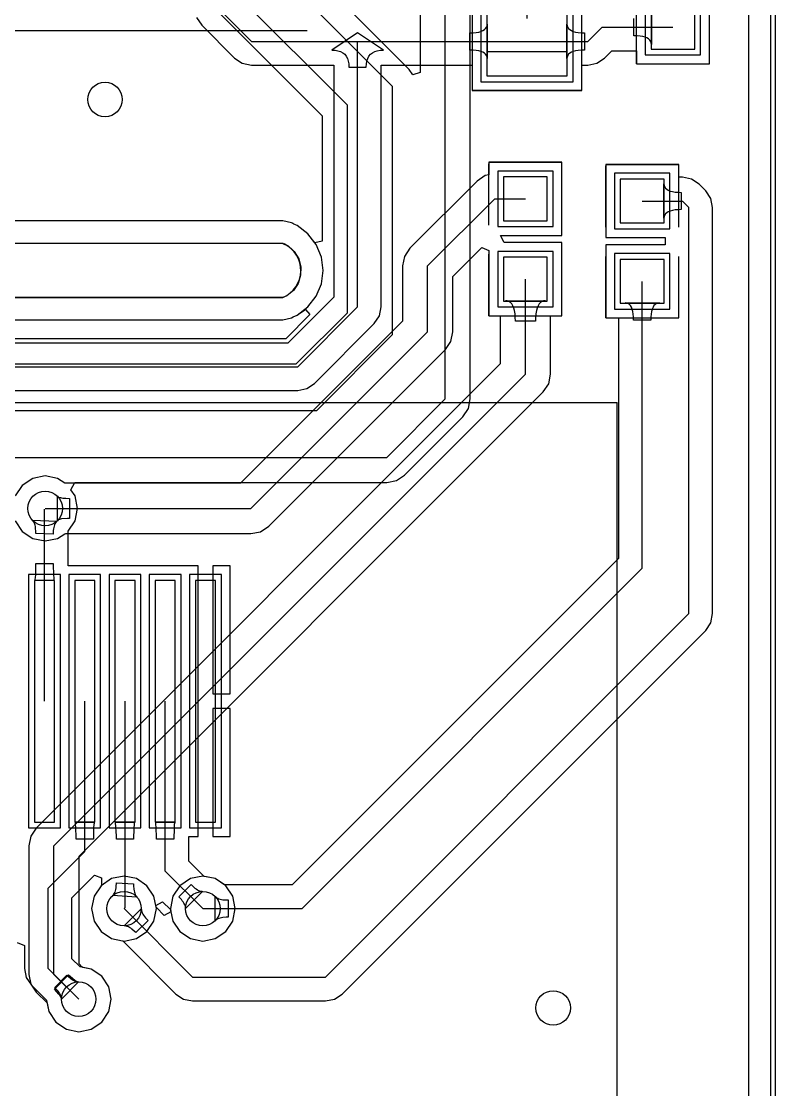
# Model space of a CAD drawing. Header units: millimetres. Extents: x 79 to 123, y 34 to 143.
# Drawn here: x 109.06 to 122.18, y 50.5 to 69.08 of the extents above; entities that cross this region are included whole.
import ezdxf

# ---------------------------------------------------------------- set-up
doc = ezdxf.new("R2010")
doc.units = ezdxf.units.MM
for name, color, linetype in [('BottomLayer', 5, 'Continuous'), ('BottomOverlay', 54, 'Continuous'), ('BottomPaste', 16, 'Continuous'), ('BottomSolder', 6, 'Continuous'), ('KeepOutLayer', 6, 'Continuous'), ('Mechanical13', 56, 'Continuous'), ('Mechanical15', 56, 'Continuous'), ('MultiLayer', 9, 'Continuous'), ('TopLayer', 1, 'Continuous'), ('TopOverlay', 2, 'Continuous'), ('TopPaste', 8, 'Continuous'), ('TopSolder', 216, 'Continuous')]:
    doc.layers.add(name, color=color, linetype=linetype)

# ---------------------------------------------------------------- blocks, each defined once
blk = doc.blocks.new('18650____________B_1')
at = {"layer": 'BottomOverlay'}
for p, q in [((19.16, 15.494), (19.16, 10.163)), ((-0.469, 2.01), (76.531, 2.01))]:
    blk.add_line(p, q, dxfattribs=at)
blk = doc.blocks.new('C0603_9')
at = {"layer": 'TopLayer'}
for p, q in [((-0.356, 0.559), (-0.356, -0.203)), ((0.406, 0.559), (-0.356, 0.559)), ((0.406, -0.203), (0.406, 0.559)), ((1.041, 0.559), (1.041, -0.203)), ((1.803, 0.559), (1.041, 0.559)), ((1.803, -0.203), (1.803, 0.559)), ((-0.356, -0.203), (0.406, -0.203)), ((1.041, -0.203), (1.803, -0.203))]:
    blk.add_line(p, q, dxfattribs=at)
at = {"layer": 'TopOverlay'}
for p, q in [((-0.61, 0.813), (0.457, 0.813)), ((-0.61, 0.813), (-0.61, -0.457)), ((0.965, 0.813), (2.032, 0.813)), ((2.057, 0.813), (2.057, -0.457)), ((-0.61, -0.457), (0.457, -0.457)), ((0.965, -0.457), (2.032, -0.457))]:
    blk.add_line(p, q, dxfattribs=at)
at = {"layer": 'TopPaste'}
for p, q in [((-0.356, 0.559), (-0.356, -0.203)), ((0.406, 0.559), (-0.356, 0.559)), ((0.406, -0.203), (0.406, 0.559)), ((1.041, 0.559), (1.041, -0.203)), ((1.803, 0.559), (1.041, 0.559)), ((1.803, -0.203), (1.803, 0.559)), ((-0.356, -0.203), (0.406, -0.203)), ((1.041, -0.203), (1.803, -0.203))]:
    blk.add_line(p, q, dxfattribs=at)
at = {"layer": 'TopSolder'}
for p, q in [((-0.457, 0.66), (-0.457, -0.305)), ((0.508, 0.66), (-0.457, 0.66)), ((0.508, -0.305), (0.508, 0.66)), ((0.94, 0.66), (0.94, -0.305)), ((1.905, 0.66), (0.94, 0.66)), ((1.905, -0.305), (1.905, 0.66)), ((-0.457, -0.305), (0.508, -0.305)), ((0.94, -0.305), (1.905, -0.305))]:
    blk.add_line(p, q, dxfattribs=at)
blk = doc.blocks.new('C0603_10')
at = {"layer": 'TopLayer'}
for p, q in [((-0.356, 0.559), (-0.356, -0.203)), ((0.406, 0.559), (-0.356, 0.559)), ((0.406, -0.203), (0.406, 0.559)), ((1.041, 0.559), (1.041, -0.203)), ((1.803, 0.559), (1.041, 0.559)), ((1.803, -0.203), (1.803, 0.559)), ((-0.356, -0.203), (0.406, -0.203)), ((1.041, -0.203), (1.803, -0.203))]:
    blk.add_line(p, q, dxfattribs=at)
at = {"layer": 'TopOverlay'}
for p, q in [((-0.61, 0.813), (0.457, 0.813)), ((-0.61, 0.813), (-0.61, -0.457)), ((0.965, 0.813), (2.032, 0.813)), ((2.057, 0.813), (2.057, -0.457)), ((-0.61, -0.457), (0.457, -0.457)), ((0.965, -0.457), (2.032, -0.457))]:
    blk.add_line(p, q, dxfattribs=at)
at = {"layer": 'TopPaste'}
for p, q in [((-0.356, 0.559), (-0.356, -0.203)), ((0.406, 0.559), (-0.356, 0.559)), ((0.406, -0.203), (0.406, 0.559)), ((1.041, 0.559), (1.041, -0.203)), ((1.803, 0.559), (1.041, 0.559)), ((1.803, -0.203), (1.803, 0.559)), ((-0.356, -0.203), (0.406, -0.203)), ((1.041, -0.203), (1.803, -0.203))]:
    blk.add_line(p, q, dxfattribs=at)
at = {"layer": 'TopSolder'}
for p, q in [((-0.457, 0.66), (-0.457, -0.305)), ((0.508, 0.66), (-0.457, 0.66)), ((0.508, -0.305), (0.508, 0.66)), ((0.94, 0.66), (0.94, -0.305)), ((1.905, 0.66), (0.94, 0.66)), ((1.905, -0.305), (1.905, 0.66)), ((-0.457, -0.305), (0.508, -0.305)), ((0.94, -0.305), (1.905, -0.305))]:
    blk.add_line(p, q, dxfattribs=at)
blk = doc.blocks.new('C0603_11')
at = {"layer": 'TopLayer'}
for p, q in [((-0.356, 0.559), (-0.356, -0.203)), ((0.406, 0.559), (-0.356, 0.559)), ((0.406, -0.203), (0.406, 0.559)), ((1.041, 0.559), (1.041, -0.203)), ((1.803, 0.559), (1.041, 0.559)), ((1.803, -0.203), (1.803, 0.559)), ((-0.356, -0.203), (0.406, -0.203)), ((1.041, -0.203), (1.803, -0.203))]:
    blk.add_line(p, q, dxfattribs=at)
at = {"layer": 'TopOverlay'}
for p, q in [((-0.61, 0.813), (0.457, 0.813)), ((-0.61, 0.813), (-0.61, -0.457)), ((0.965, 0.813), (2.032, 0.813)), ((2.057, 0.813), (2.057, -0.457)), ((-0.61, -0.457), (0.457, -0.457)), ((0.965, -0.457), (2.032, -0.457))]:
    blk.add_line(p, q, dxfattribs=at)
at = {"layer": 'TopPaste'}
for p, q in [((-0.356, 0.559), (-0.356, -0.203)), ((0.406, 0.559), (-0.356, 0.559)), ((0.406, -0.203), (0.406, 0.559)), ((1.041, 0.559), (1.041, -0.203)), ((1.803, 0.559), (1.041, 0.559)), ((1.803, -0.203), (1.803, 0.559)), ((-0.356, -0.203), (0.406, -0.203)), ((1.041, -0.203), (1.803, -0.203))]:
    blk.add_line(p, q, dxfattribs=at)
at = {"layer": 'TopSolder'}
for p, q in [((-0.457, 0.66), (-0.457, -0.305)), ((0.508, 0.66), (-0.457, 0.66)), ((0.508, -0.305), (0.508, 0.66)), ((0.94, 0.66), (0.94, -0.305)), ((1.905, 0.66), (0.94, 0.66)), ((1.905, -0.305), (1.905, 0.66)), ((-0.457, -0.305), (0.508, -0.305)), ((0.94, -0.305), (1.905, -0.305))]:
    blk.add_line(p, q, dxfattribs=at)
blk = doc.blocks.new('1_4148_24')
at = {"layer": 'Mechanical13'}
for p, q in [((-0.257, 0.722), (-0.257, -0.678)), ((1.893, 0.722), (-0.257, 0.722)), ((1.893, 0.722), (1.893, -0.678)), ((-0.257, -0.678), (1.893, -0.678))]:
    blk.add_line(p, q, dxfattribs=at)
at = {"layer": 'Mechanical15'}
for p, q in [((-0.932, 0.972), (-0.932, -0.928)), ((-0.932, 0.972), (2.568, 0.972)), ((2.568, 0.972), (2.568, -0.928)), ((0.818, 0.522), (0.818, -0.478)), ((0.318, 0.022), (1.318, 0.022)), ((-0.932, -0.928), (2.568, -0.928))]:
    blk.add_line(p, q, dxfattribs=at)
at = {"layer": 'TopLayer'}
for p, q in [((0.518, 0.722), (-0.682, 0.722)), ((-0.682, 0.722), (-0.682, -0.678)), ((0.518, -0.678), (0.518, 0.722)), ((2.318, 0.722), (1.118, 0.722)), ((1.118, 0.722), (1.118, -0.678)), ((2.318, -0.678), (2.318, 0.722)), ((-0.682, -0.678), (0.518, -0.678)), ((1.118, -0.678), (2.318, -0.678))]:
    blk.add_line(p, q, dxfattribs=at)
at = {"layer": 'TopOverlay'}
for p, q in [((2.957, 0.983), (2.957, -0.867)), ((0.818, 0.622), (0.818, -0.578))]:
    blk.add_line(p, q, dxfattribs=at)
at = {"layer": 'TopPaste'}
for p, q in [((0.518, 0.722), (-0.682, 0.722)), ((-0.682, 0.722), (-0.682, -0.678)), ((0.518, -0.678), (0.518, 0.722)), ((2.318, 0.722), (1.118, 0.722)), ((1.118, 0.722), (1.118, -0.678)), ((2.318, -0.678), (2.318, 0.722)), ((-0.682, -0.678), (0.518, -0.678)), ((1.118, -0.678), (2.318, -0.678))]:
    blk.add_line(p, q, dxfattribs=at)
at = {"layer": 'TopSolder'}
for p, q in [((0.62, 0.824), (-0.784, 0.824)), ((-0.784, 0.824), (-0.784, -0.78)), ((0.62, -0.78), (0.62, 0.824)), ((2.42, 0.824), (1.016, 0.824)), ((1.016, 0.824), (1.016, -0.78)), ((2.42, -0.78), (2.42, 0.824)), ((-0.784, -0.78), (0.62, -0.78)), ((1.016, -0.78), (2.42, -0.78))]:
    blk.add_line(p, q, dxfattribs=at)
blk = doc.blocks.new('SSH1106_55')
at = {"layer": 'BottomLayer'}
for p, q in [((9.751, 9.43), (9.751, 5.23)), ((10.101, 9.43), (9.751, 9.43)), ((10.101, 5.23), (10.101, 9.43)), ((10.451, 9.43), (10.451, 5.23)), ((10.801, 9.43), (10.451, 9.43)), ((10.801, 5.23), (10.801, 9.43)), ((11.151, 9.43), (11.151, 5.23)), ((11.501, 9.43), (11.151, 9.43)), ((11.501, 5.23), (11.501, 9.43)), ((11.851, 9.43), (11.851, 5.23)), ((12.201, 9.43), (11.851, 9.43)), ((12.201, 5.23), (12.201, 9.43)), ((12.551, 9.43), (12.551, 5.23)), ((12.901, 9.43), (12.551, 9.43)), ((12.901, 5.23), (12.901, 9.43)), ((9.751, 5.23), (10.101, 5.23)), ((10.451, 5.23), (10.801, 5.23)), ((11.151, 5.23), (11.501, 5.23)), ((11.851, 5.23), (12.201, 5.23)), ((12.551, 5.23), (12.901, 5.23))]:
    blk.add_line(p, q, dxfattribs=at)
at = {"layer": 'BottomPaste'}
for p, q in [((9.751, 9.43), (9.751, 5.23)), ((10.101, 9.43), (9.751, 9.43)), ((10.101, 5.23), (10.101, 9.43)), ((10.451, 9.43), (10.451, 5.23)), ((10.801, 9.43), (10.451, 9.43)), ((10.801, 5.23), (10.801, 9.43)), ((11.151, 9.43), (11.151, 5.23)), ((11.501, 9.43), (11.151, 9.43)), ((11.501, 5.23), (11.501, 9.43)), ((11.851, 9.43), (11.851, 5.23)), ((12.201, 9.43), (11.851, 9.43)), ((12.201, 5.23), (12.201, 9.43)), ((12.551, 9.43), (12.551, 5.23)), ((12.901, 9.43), (12.551, 9.43)), ((12.901, 5.23), (12.901, 9.43)), ((9.751, 5.23), (10.101, 5.23)), ((10.451, 5.23), (10.801, 5.23)), ((11.151, 5.23), (11.501, 5.23)), ((11.851, 5.23), (12.201, 5.23)), ((12.551, 5.23), (12.901, 5.23))]:
    blk.add_line(p, q, dxfattribs=at)
at = {"layer": 'BottomSolder'}
for p, q in [((9.65, 9.531), (9.65, 5.128)), ((10.203, 9.531), (9.65, 9.531)), ((10.203, 5.128), (10.203, 9.531)), ((10.35, 9.531), (10.35, 5.128)), ((10.903, 9.531), (10.35, 9.531)), ((10.903, 5.128), (10.903, 9.531)), ((11.05, 9.531), (11.05, 5.128)), ((11.603, 9.531), (11.05, 9.531)), ((11.603, 5.128), (11.603, 9.531)), ((11.75, 9.531), (11.75, 5.128)), ((12.303, 9.531), (11.75, 9.531)), ((12.303, 5.128), (12.303, 9.531)), ((12.45, 9.531), (12.45, 5.128)), ((13.003, 9.531), (12.45, 9.531)), ((13.003, 5.128), (13.003, 9.531)), ((9.65, 5.128), (10.203, 5.128)), ((10.35, 5.128), (10.903, 5.128)), ((11.05, 5.128), (11.603, 5.128)), ((11.75, 5.128), (12.303, 5.128)), ((12.45, 5.128), (13.003, 5.128))]:
    blk.add_line(p, q, dxfattribs=at)
at = {"layer": 'TopOverlay'}
for p in [(2.762, 25.381), (37.362, 2.134)]:
    blk.add_line(p, (2.762, 2.134), dxfattribs=at)

msp = doc.modelspace()

# ---------------------------------------------------------------- linework, layer by layer
at = {"layer": 'BottomLayer'}
for p, q in [((121.709, 74.041), (121.709, 36.87)), ((115.81, 68.236), (110.496, 73.551)), ((109.068, 73.279), (114.732, 67.615)), ((110.084, 73.381), (115.519, 67.945)), ((108.758, 72.97), (114.294, 67.434)), ((116.434, 62.509), (116.434, 70.129)), ((116.871, 62.509), (116.871, 70.129)), ((115.996, 69.916), (115.996, 68.187)), ((115.869, 68.148), (115.81, 68.236)), ((115.996, 68.187), (115.869, 68.148)), ((115.519, 63.627), (115.519, 67.945)), ((114.732, 64.008), (114.732, 67.615)), ((114.294, 67.434), (114.294, 65.255)), ((113.611, 65.604), (90.593, 65.604)), ((113.76, 65.574), (113.611, 65.604)), ((113.778, 65.563), (113.76, 65.574)), ((113.782, 65.562), (113.778, 65.563)), ((113.802, 65.549), (113.782, 65.562)), ((113.803, 65.547), (113.802, 65.549)), ((113.86, 65.523), (113.803, 65.547)), ((114.046, 65.38), (113.86, 65.523)), ((114.167, 65.222), (114.046, 65.38)), ((114.294, 65.255), (114.167, 65.222)), ((113.611, 63.887), (113.76, 63.917)), ((114.08, 63.975), (113.662, 63.556)), ((113.76, 63.917), (113.791, 63.938)), ((113.791, 63.938), (113.86, 63.966)), ((113.843, 63.119), (114.732, 64.008)), ((113.86, 63.966), (113.902, 63.998)), ((113.902, 63.998), (114.001, 64.065)), ((114.001, 64.065), (114.003, 64.063)), ((114.003, 64.063), (114.08, 63.975)), ((90.57, 63.887), (113.611, 63.887)), ((113.662, 63.556), (101.829, 63.556)), ((114.198, 62.306), (115.519, 63.627)), ((101.829, 63.119), (113.843, 63.119)), ((115.418, 61.493), (116.434, 62.509)), ((116.838, 62.342), (116.871, 62.509)), ((102.641, 62.306), (114.198, 62.306)), ((116.743, 62.2), (116.838, 62.342)), ((115.727, 61.184), (116.743, 62.2)), ((106.68, 61.493), (115.418, 61.493)), ((115.585, 61.089), (115.727, 61.184)), ((109.923, 60.929), (109.991, 61.056)), ((109.991, 61.056), (115.418, 61.056)), ((115.418, 61.056), (115.585, 61.089)), ((109.996, 60.821), (109.923, 60.929)), ((110.039, 60.604), (109.996, 60.821)), ((109.463, 57.252), (109.463, 60.593)), ((109.996, 60.388), (110.039, 60.604)), ((109.267, 60.385), (109.256, 60.398)), ((109.256, 60.398), (109.676, 60.382)), ((109.277, 60.37), (109.267, 60.385)), ((109.676, 60.382), (109.664, 60.37)), ((109.875, 60.207), (109.996, 60.388)), ((109.285, 60.353), (109.277, 60.37)), ((109.292, 60.333), (109.285, 60.353)), ((109.299, 60.312), (109.292, 60.333)), ((109.304, 60.288), (109.299, 60.312)), ((109.308, 60.262), (109.304, 60.288)), ((109.312, 60.204), (109.308, 60.262)), ((109.313, 60.171), (109.312, 60.204)), ((109.615, 60.221), (109.613, 60.158)), ((109.618, 60.249), (109.615, 60.221)), ((109.623, 60.274), (109.618, 60.249)), ((109.629, 60.298), (109.623, 60.274)), ((109.635, 60.319), (109.629, 60.298)), ((109.644, 60.338), (109.635, 60.319)), ((109.653, 60.355), (109.644, 60.338)), ((109.664, 60.37), (109.653, 60.355)), ((109.875, 59.606), (109.875, 60.207)), ((109.613, 60.158), (109.313, 60.171)), ((109.309, 59.457), (109.313, 59.649)), ((109.313, 59.649), (109.613, 59.649)), ((109.613, 59.649), (109.613, 59.592)), ((109.305, 59.397), (109.309, 59.457)), ((109.613, 59.592), (109.627, 59.361)), ((112.136, 59.606), (109.875, 59.606)), ((112.136, 57.252), (112.136, 59.606)), ((112.692, 59.606), (112.39, 59.606)), ((112.39, 59.606), (112.39, 57.379)), ((112.692, 57.379), (112.692, 59.606)), ((109.291, 59.349), (109.295, 59.352)), ((109.635, 59.349), (109.291, 59.349)), ((109.295, 59.352), (109.299, 59.361)), ((109.299, 59.361), (109.302, 59.376)), ((109.302, 59.376), (109.305, 59.397)), ((109.627, 59.361), (109.631, 59.352)), ((109.631, 59.352), (109.635, 59.349)), ((110.163, 54.638), (110.163, 57.252)), ((110.863, 53.662), (110.863, 57.252)), ((111.563, 54.299), (111.563, 57.252)), ((112.136, 54.898), (112.136, 57.252)), ((112.39, 57.379), (112.692, 57.379)), ((112.692, 57.125), (112.39, 57.125)), ((112.39, 57.125), (112.39, 54.898)), ((112.692, 54.898), (112.692, 57.125)), ((109.995, 55.152), (109.991, 55.155)), ((109.991, 55.155), (110.335, 55.155)), ((109.999, 55.143), (109.995, 55.152)), ((110.013, 54.912), (109.999, 55.143)), ((110.316, 55.047), (110.313, 54.855)), ((110.321, 55.107), (110.316, 55.047)), ((110.324, 55.128), (110.321, 55.107)), ((110.327, 55.143), (110.324, 55.128)), ((110.331, 55.152), (110.327, 55.143)), ((110.335, 55.155), (110.331, 55.152)), ((110.695, 55.152), (110.691, 55.155)), ((110.691, 55.155), (111.035, 55.155)), ((110.699, 55.143), (110.695, 55.152)), ((110.713, 54.912), (110.699, 55.143)), ((111.016, 55.047), (111.013, 54.855)), ((111.021, 55.107), (111.016, 55.047)), ((111.024, 55.128), (111.021, 55.107)), ((111.027, 55.143), (111.024, 55.128)), ((111.031, 55.152), (111.027, 55.143)), ((111.035, 55.155), (111.031, 55.152)), ((111.395, 55.152), (111.391, 55.155)), ((111.391, 55.155), (111.735, 55.155)), ((111.399, 55.143), (111.395, 55.152)), ((111.413, 54.912), (111.399, 55.143)), ((111.716, 55.047), (111.713, 54.855)), ((111.721, 55.107), (111.716, 55.047)), ((111.724, 55.128), (111.721, 55.107)), ((111.727, 55.143), (111.724, 55.128)), ((111.731, 55.152), (111.727, 55.143)), ((111.735, 55.155), (111.731, 55.152)), ((110.013, 54.855), (110.013, 54.912)), ((110.313, 54.855), (110.013, 54.855)), ((110.713, 54.855), (110.713, 54.912)), ((111.013, 54.855), (110.713, 54.855)), ((111.413, 54.855), (111.413, 54.912)), ((111.713, 54.855), (111.413, 54.855)), ((111.975, 54.47), (111.975, 54.898)), ((111.975, 54.898), (112.136, 54.898)), ((112.39, 54.898), (112.692, 54.898)), ((109.525, 54), (110.163, 54.638)), ((112.233, 54.212), (111.975, 54.47)), ((111.563, 54.299), (112.217, 53.645)), ((109.937, 53.83), (110.334, 54.227)), ((110.334, 54.227), (110.451, 54.178)), ((110.451, 54.178), (110.451, 54.047)), ((110.71, 54.032), (110.713, 54.094)), ((110.713, 54.094), (111.013, 54.074)), ((111.013, 54.074), (111.013, 54.042)), ((112.24, 54.206), (112.233, 54.212)), ((112.241, 54.205), (112.24, 54.206)), ((112.433, 54.167), (112.241, 54.205)), ((112.617, 54.044), (112.433, 54.167)), ((109.525, 52.603), (109.525, 54)), ((110.446, 54.044), (110.324, 53.861)), ((110.451, 54.047), (110.446, 54.044)), ((110.648, 53.871), (110.661, 53.883)), ((110.661, 53.883), (110.671, 53.898)), ((110.671, 53.898), (110.681, 53.914)), ((110.681, 53.914), (110.69, 53.933)), ((110.69, 53.933), (110.697, 53.955)), ((110.697, 53.955), (110.702, 53.978)), ((110.702, 53.978), (110.707, 54.004)), ((110.707, 54.004), (110.71, 54.032)), ((111.013, 54.042), (111.018, 53.983)), ((111.018, 53.983), (111.022, 53.957)), ((111.022, 53.957), (111.026, 53.934)), ((111.026, 53.934), (111.033, 53.912)), ((111.033, 53.912), (111.04, 53.892)), ((111.04, 53.892), (111.048, 53.875)), ((111.8, 53.85), (112.012, 54.062)), ((112.214, 53.945), (111.917, 53.648)), ((112.012, 54.062), (112.036, 54.039)), ((112.036, 54.039), (112.08, 54.002)), ((112.08, 54.002), (112.101, 53.987)), ((112.101, 53.987), (112.122, 53.974)), ((112.122, 53.974), (112.142, 53.963)), ((112.142, 53.963), (112.161, 53.955)), ((112.161, 53.955), (112.179, 53.949)), ((112.179, 53.949), (112.197, 53.946)), ((112.197, 53.946), (112.214, 53.945)), ((112.739, 53.861), (112.617, 54.044)), ((109.937, 52.774), (109.937, 53.83)), ((110.324, 53.861), (110.281, 53.645)), ((111.068, 53.847), (110.648, 53.871)), ((111.048, 53.875), (111.057, 53.86)), ((111.057, 53.86), (111.068, 53.847)), ((111.399, 53.7), (111.516, 53.763)), ((111.41, 53.645), (111.399, 53.7)), ((111.516, 53.763), (111.653, 53.627)), ((111.843, 53.804), (111.8, 53.85)), ((111.86, 53.782), (111.843, 53.804)), ((111.875, 53.761), (111.86, 53.782)), ((111.888, 53.74), (111.875, 53.761)), ((111.899, 53.72), (111.888, 53.74)), ((111.907, 53.701), (111.899, 53.72)), ((111.913, 53.683), (111.907, 53.701)), ((112.782, 53.645), (112.739, 53.861)), ((110.281, 53.645), (110.324, 53.429)), ((110.846, 53.645), (110.863, 53.662)), ((111.367, 53.429), (111.41, 53.645)), ((111.653, 53.627), (111.654, 53.625)), ((111.654, 53.625), (111.657, 53.621)), ((111.657, 53.621), (111.695, 53.429)), ((111.916, 53.665), (111.913, 53.683)), ((111.917, 53.648), (111.916, 53.665)), ((112.739, 53.429), (112.782, 53.645)), ((110.324, 53.429), (110.446, 53.245)), ((111.245, 53.245), (111.367, 53.429)), ((111.695, 53.429), (111.818, 53.245)), ((112.617, 53.245), (112.739, 53.429)), ((110.446, 53.245), (110.629, 53.123)), ((111.062, 53.123), (111.245, 53.245)), ((111.818, 53.245), (112.001, 53.123)), ((112.433, 53.123), (112.617, 53.245)), ((108.986, 53.057), (109.113, 53.004)), ((109.113, 53.004), (109.113, 52.603)), ((110.629, 53.123), (110.846, 53.08)), ((110.846, 53.08), (111.062, 53.123)), ((112.001, 53.123), (112.217, 53.08)), ((112.217, 53.08), (112.433, 53.123)), ((110.074, 52.637), (109.937, 52.774)), ((109.113, 52.603), (109.144, 52.446)), ((109.525, 52.603), (110.058, 52.07)), ((110.081, 52.631), (110.074, 52.637)), ((110.082, 52.63), (110.081, 52.631)), ((110.274, 52.592), (110.082, 52.63)), ((110.458, 52.469), (110.274, 52.592)), ((109.144, 52.446), (109.234, 52.312)), ((109.641, 52.275), (109.853, 52.487)), ((109.853, 52.487), (109.877, 52.465)), ((109.877, 52.465), (109.921, 52.427)), ((109.921, 52.427), (109.942, 52.412)), ((109.942, 52.412), (109.963, 52.399)), ((109.963, 52.399), (109.983, 52.388)), ((110.58, 52.286), (110.458, 52.469)), ((109.234, 52.312), (109.494, 52.052)), ((109.684, 52.229), (109.641, 52.275)), ((109.701, 52.207), (109.684, 52.229)), ((109.716, 52.186), (109.701, 52.207)), ((110.055, 52.37), (109.758, 52.073)), ((109.983, 52.388), (110.002, 52.38)), ((110.002, 52.38), (110.02, 52.374)), ((110.02, 52.374), (110.038, 52.371)), ((110.038, 52.371), (110.055, 52.37)), ((110.623, 52.07), (110.58, 52.286)), ((109.494, 52.052), (109.495, 52.05)), ((109.495, 52.05), (109.498, 52.046)), ((109.498, 52.046), (109.536, 51.854)), ((109.729, 52.165), (109.716, 52.186)), ((109.74, 52.146), (109.729, 52.165)), ((109.748, 52.126), (109.74, 52.146)), ((109.754, 52.108), (109.748, 52.126)), ((109.757, 52.09), (109.754, 52.108)), ((109.758, 52.073), (109.757, 52.09)), ((110.58, 51.854), (110.623, 52.07)), ((109.536, 51.854), (109.659, 51.671)), ((110.458, 51.671), (110.58, 51.854)), ((109.659, 51.671), (109.842, 51.548)), ((110.274, 51.548), (110.458, 51.671)), ((109.842, 51.548), (110.058, 51.505)), ((110.058, 51.505), (110.274, 51.548))]:
    msp.add_line(p, q, dxfattribs=at)
for centre in [(110.515, 67.716), (109.474, 60.604), (110.846, 53.645), (112.217, 53.645), (110.058, 52.07), (118.313, 51.918)]:
    msp.add_circle(centre, 0.3, dxfattribs=at)
at = {"layer": 'KeepOutLayer'}
for p, q in [((122.098, 35.74), (122.098, 143.231)), ((98.777, 65.215), (113.611, 65.215)), ((98.777, 64.275), (113.611, 64.275))]:
    msp.add_line(p, q, dxfattribs=at)
msp.add_arc((113.411, 64.745), 0.51, 293.082, 64.103, dxfattribs=at)
at = {"layer": 'MultiLayer'}
for p, q in [((90.593, 65.215), (113.611, 65.215)), ((113.611, 65.215), (113.634, 65.203)), ((113.634, 65.203), (113.7, 65.171)), ((113.7, 65.171), (113.808, 65.073)), ((113.808, 65.073), (113.885, 64.947)), ((113.885, 64.947), (113.923, 64.805)), ((113.919, 64.659), (113.874, 64.519)), ((113.923, 64.805), (113.919, 64.659)), ((113.874, 64.519), (113.792, 64.397)), ((113.678, 64.304), (113.611, 64.275)), ((113.792, 64.397), (113.678, 64.304)), ((113.611, 64.275), (90.57, 64.275)), ((113.611, 64.275), (113.611, 64.275))]:
    msp.add_line(p, q, dxfattribs=at)
for centre in [(110.515, 67.716), (109.474, 60.604), (110.846, 53.645), (112.217, 53.645), (110.058, 52.07), (118.313, 51.918)]:
    msp.add_circle(centre, 0.3, dxfattribs=at)
at = {"layer": 'TopLayer'}
for p, q in [((121.709, 74.041), (121.709, 36.87)), ((121.031, 68.339), (121.031, 69.609)), ((112.488, 69.3), (113.061, 68.727)), ((112.108, 69.142), (112.197, 69.008)), ((119.718, 68.824), (119.718, 69.124)), ((120.021, 69.274), (120.021, 68.674)), ((112.197, 69.008), (112.77, 68.435)), ((117.09, 68.914), (117.117, 68.931)), ((117.117, 68.931), (117.138, 68.95)), ((117.138, 68.95), (117.153, 68.973)), ((117.153, 68.973), (117.162, 68.998)), ((117.162, 68.998), (117.165, 69.027)), ((117.165, 69.027), (117.165, 68.427)), ((118.553, 68.427), (118.553, 69.027)), ((118.553, 69.027), (118.556, 68.998)), ((118.556, 68.998), (118.565, 68.973)), ((118.565, 68.973), (118.581, 68.95)), ((118.581, 68.95), (118.602, 68.931)), ((118.602, 68.931), (118.629, 68.914)), ((118.917, 68.727), (119.164, 68.974)), ((119.164, 68.974), (120.396, 68.974)), ((114.91, 68.877), (114.46, 68.577)), ((115.36, 68.577), (114.91, 68.877)), ((114.91, 68.877), (114.91, 68.877)), ((114.91, 68.877), (114.91, 68.877)), ((114.91, 68.877), (114.91, 68.877)), ((114.91, 68.877), (114.91, 68.877)), ((114.91, 68.877), (114.91, 68.877)), ((114.91, 68.877), (114.91, 68.877)), ((114.91, 68.877), (114.91, 68.877)), ((114.91, 68.877), (114.91, 68.877)), ((114.91, 68.877), (114.91, 68.877)), ((114.91, 68.877), (114.91, 68.877)), ((116.862, 68.877), (116.92, 68.878)), ((116.862, 68.577), (116.862, 68.877)), ((116.92, 68.878), (116.972, 68.883)), ((116.972, 68.883), (117.017, 68.89)), ((117.017, 68.89), (117.056, 68.901)), ((117.056, 68.901), (117.09, 68.914)), ((118.629, 68.914), (118.662, 68.901)), ((118.662, 68.901), (118.702, 68.89)), ((118.702, 68.89), (118.747, 68.883)), ((118.747, 68.883), (118.799, 68.878)), ((118.799, 68.878), (118.856, 68.877)), ((118.856, 68.877), (118.856, 68.577)), ((119.776, 68.822), (119.718, 68.824)), ((119.827, 68.818), (119.776, 68.822)), ((119.873, 68.81), (119.827, 68.818)), ((119.912, 68.8), (119.873, 68.81)), ((119.945, 68.786), (119.912, 68.8)), ((119.973, 68.77), (119.945, 68.786)), ((119.994, 68.75), (119.973, 68.77)), ((120.009, 68.728), (119.994, 68.75)), ((113.061, 68.727), (114.91, 68.727)), ((114.46, 68.577), (114.517, 68.574)), ((114.517, 68.574), (114.568, 68.565)), ((114.568, 68.565), (114.613, 68.55)), ((114.91, 68.727), (117.859, 68.727)), ((114.91, 64.11), (114.91, 68.727)), ((115.207, 68.55), (115.252, 68.565)), ((115.252, 68.565), (115.303, 68.574)), ((115.303, 68.574), (115.36, 68.577)), ((116.92, 68.575), (116.862, 68.577)), ((116.972, 68.571), (116.92, 68.575)), ((117.017, 68.563), (116.972, 68.571)), ((117.056, 68.553), (117.017, 68.563)), ((117.859, 68.727), (118.917, 68.727)), ((118.702, 68.563), (118.662, 68.553)), ((118.747, 68.571), (118.702, 68.563)), ((118.799, 68.575), (118.747, 68.571)), ((118.856, 68.577), (118.799, 68.575)), ((119.208, 68.435), (119.335, 68.562)), ((119.335, 68.562), (119.761, 68.562)), ((119.761, 68.562), (119.761, 68.339)), ((120.018, 68.702), (120.009, 68.728)), ((120.021, 68.674), (120.018, 68.702)), ((112.77, 68.435), (112.904, 68.346)), ((114.613, 68.55), (114.652, 68.529)), ((114.652, 68.529), (114.685, 68.502)), ((114.685, 68.502), (114.712, 68.469)), ((114.712, 68.469), (114.733, 68.43)), ((114.733, 68.43), (114.748, 68.385)), ((114.748, 68.385), (114.757, 68.334)), ((115.063, 68.334), (115.072, 68.385)), ((115.072, 68.385), (115.087, 68.43)), ((115.087, 68.43), (115.108, 68.469)), ((115.108, 68.469), (115.135, 68.502)), ((115.135, 68.502), (115.168, 68.529)), ((115.168, 68.529), (115.207, 68.55)), ((117.09, 68.539), (117.056, 68.553)), ((117.117, 68.523), (117.09, 68.539)), ((117.138, 68.503), (117.117, 68.523)), ((117.153, 68.481), (117.138, 68.503)), ((117.162, 68.455), (117.153, 68.481)), ((117.165, 68.427), (117.162, 68.455)), ((118.556, 68.455), (118.553, 68.427)), ((118.565, 68.481), (118.556, 68.455)), ((118.581, 68.503), (118.565, 68.481)), ((118.602, 68.523), (118.581, 68.503)), ((118.629, 68.539), (118.602, 68.523)), ((118.662, 68.553), (118.629, 68.539)), ((119.075, 68.346), (119.208, 68.435)), ((112.904, 68.346), (113.061, 68.315)), ((113.061, 68.315), (114.494, 68.315)), ((114.494, 68.315), (114.497, 68.314)), ((114.497, 68.314), (114.498, 68.311)), ((114.498, 68.311), (114.498, 64.28)), ((114.757, 68.334), (114.76, 68.277)), ((114.76, 68.277), (115.06, 68.277)), ((115.06, 68.277), (115.063, 68.334)), ((115.322, 68.314), (115.326, 68.315)), ((115.322, 68.311), (115.322, 68.314)), ((115.322, 64.11), (115.322, 68.311)), ((115.326, 68.315), (116.905, 68.315)), ((116.905, 68.315), (116.905, 67.873)), ((118.813, 67.873), (118.813, 68.315)), ((118.813, 68.315), (118.917, 68.315)), ((118.917, 68.315), (119.075, 68.346)), ((119.761, 68.339), (121.031, 68.339)), ((116.905, 67.873), (118.813, 67.873)), ((118.466, 66.624), (117.196, 66.624)), ((117.196, 66.624), (117.196, 66.406)), ((118.466, 65.354), (118.466, 66.624)), ((120.498, 66.586), (119.228, 66.586)), ((119.228, 66.586), (119.228, 65.316)), ((120.498, 66.363), (120.498, 66.586)), ((117.13, 66.393), (116.988, 66.298)), ((117.196, 66.406), (117.13, 66.393)), ((120.561, 66.363), (120.498, 66.363)), ((120.719, 66.332), (120.561, 66.363)), ((120.852, 66.242), (120.719, 66.332)), ((116.988, 66.298), (115.82, 65.13)), ((120.241, 65.651), (120.241, 66.251)), ((120.241, 66.251), (120.244, 66.223)), ((120.244, 66.223), (120.253, 66.197)), ((120.253, 66.197), (120.268, 66.175)), ((120.268, 66.175), (120.289, 66.155)), ((120.289, 66.155), (120.316, 66.139)), ((120.316, 66.139), (120.349, 66.125)), ((120.967, 66.128), (120.852, 66.242)), ((116.129, 64.821), (117.297, 65.989)), ((117.297, 65.989), (117.831, 65.989)), ((120.349, 66.125), (120.388, 66.115)), ((120.388, 66.115), (120.433, 66.107)), ((120.433, 66.107), (120.484, 66.103)), ((120.484, 66.103), (120.541, 66.101)), ((120.541, 66.101), (120.541, 65.801)), ((121.056, 65.994), (120.967, 66.128)), ((121.087, 65.837), (121.056, 65.994)), ((119.863, 65.951), (120.561, 65.951)), ((120.349, 65.777), (120.316, 65.764)), ((120.388, 65.788), (120.349, 65.777)), ((120.433, 65.795), (120.388, 65.788)), ((120.484, 65.8), (120.433, 65.795)), ((120.541, 65.801), (120.484, 65.8)), ((120.561, 65.951), (120.675, 65.837)), ((120.675, 58.776), (120.675, 65.837)), ((121.087, 58.776), (121.087, 65.837)), ((113.611, 65.604), (90.593, 65.604)), ((113.76, 65.574), (113.611, 65.604)), ((120.244, 65.68), (120.241, 65.651)), ((120.253, 65.705), (120.244, 65.68)), ((120.268, 65.728), (120.253, 65.705)), ((120.289, 65.747), (120.268, 65.728)), ((120.316, 65.764), (120.289, 65.747)), ((113.778, 65.563), (113.76, 65.574)), ((113.782, 65.562), (113.778, 65.563)), ((113.802, 65.549), (113.782, 65.562)), ((113.803, 65.547), (113.802, 65.549)), ((113.86, 65.523), (113.803, 65.547)), ((114.046, 65.38), (113.86, 65.523)), ((114.189, 65.194), (114.046, 65.38)), ((117.463, 65.227), (117.395, 65.354)), ((117.395, 65.354), (118.466, 65.354)), ((118.466, 65.227), (117.463, 65.227)), ((118.466, 63.957), (118.466, 65.227)), ((119.228, 65.316), (120.263, 65.316)), ((120.263, 65.316), (120.263, 65.189)), ((114.279, 64.977), (114.189, 65.194)), ((115.82, 65.13), (115.725, 64.988)), ((116.566, 64.64), (117.069, 65.142)), ((117.069, 65.142), (117.196, 65.089)), ((117.196, 65.089), (117.196, 63.957)), ((120.263, 65.189), (119.228, 65.189)), ((119.228, 65.189), (119.228, 63.919)), ((114.31, 64.745), (114.279, 64.977)), ((115.725, 64.988), (115.691, 64.821)), ((114.279, 64.512), (114.31, 64.745)), ((115.691, 64.821), (115.691, 63.859)), ((116.129, 63.678), (116.129, 64.821)), ((114.189, 64.295), (114.279, 64.512)), ((116.566, 63.678), (116.566, 64.64)), ((117.831, 62.941), (117.831, 64.592)), ((119.863, 59.563), (119.863, 64.554)), ((114.498, 64.28), (113.698, 63.48)), ((114.046, 64.109), (114.189, 64.295)), ((113.86, 63.966), (114.046, 64.109)), ((113.868, 63.068), (114.91, 64.11)), ((115.29, 63.952), (115.322, 64.11)), ((117.514, 64.214), (117.481, 64.217)), ((117.481, 64.217), (118.181, 64.217)), ((117.544, 64.203), (117.514, 64.214)), ((117.57, 64.186), (117.544, 64.203)), ((117.593, 64.161), (117.57, 64.186)), ((117.612, 64.129), (117.593, 64.161)), ((117.628, 64.09), (117.612, 64.129)), ((118.049, 64.129), (118.034, 64.09)), ((118.069, 64.161), (118.049, 64.129)), ((118.091, 64.186), (118.069, 64.161)), ((118.118, 64.203), (118.091, 64.186)), ((118.147, 64.214), (118.118, 64.203)), ((118.181, 64.217), (118.147, 64.214)), ((119.591, 64.176), (119.563, 64.179)), ((119.563, 64.179), (120.163, 64.179)), ((119.617, 64.167), (119.591, 64.176)), ((119.639, 64.152), (119.617, 64.167)), ((119.659, 64.131), (119.639, 64.152)), ((119.675, 64.103), (119.659, 64.131)), ((119.689, 64.07), (119.675, 64.103)), ((120.05, 64.103), (120.037, 64.07)), ((120.067, 64.131), (120.05, 64.103)), ((120.086, 64.152), (120.067, 64.131)), ((120.109, 64.167), (120.086, 64.152)), ((120.134, 64.176), (120.109, 64.167)), ((120.163, 64.179), (120.134, 64.176)), ((113.611, 63.887), (113.76, 63.917)), ((113.76, 63.917), (113.791, 63.938)), ((113.791, 63.938), (113.86, 63.966)), ((115.201, 63.818), (115.29, 63.952)), ((117.196, 63.957), (117.392, 63.957)), ((117.392, 63.957), (117.393, 63.939)), ((117.393, 63.939), (117.393, 63.122)), ((117.64, 64.044), (117.628, 64.09)), ((117.649, 63.991), (117.64, 64.044)), ((117.654, 63.931), (117.649, 63.991)), ((117.656, 63.864), (117.654, 63.931)), ((118.007, 63.931), (118.006, 63.864)), ((118.013, 63.991), (118.007, 63.931)), ((118.021, 64.044), (118.013, 63.991)), ((118.034, 64.09), (118.021, 64.044)), ((118.268, 63.939), (118.27, 63.957)), ((118.268, 62.941), (118.268, 63.939)), ((118.27, 63.957), (118.466, 63.957)), ((119.228, 63.919), (119.451, 63.919)), ((119.451, 63.919), (119.451, 59.734)), ((119.699, 64.031), (119.689, 64.07)), ((119.707, 63.985), (119.699, 64.031)), ((119.711, 63.934), (119.707, 63.985)), ((119.713, 63.876), (119.711, 63.934)), ((120.014, 63.934), (120.013, 63.876)), ((120.019, 63.985), (120.014, 63.934)), ((120.026, 64.031), (120.019, 63.985)), ((120.037, 64.07), (120.026, 64.031)), ((90.621, 63.887), (113.611, 63.887)), ((115.691, 63.859), (112.874, 61.042)), ((114.159, 62.777), (115.201, 63.818)), ((118.006, 63.864), (117.656, 63.864)), ((120.013, 63.876), (119.713, 63.876)), ((113.055, 60.604), (116.129, 63.678)), ((116.533, 63.51), (116.566, 63.678)), ((113.698, 63.48), (105.461, 63.48)), ((113.365, 60.295), (116.438, 63.369)), ((116.438, 63.369), (116.533, 63.51)), ((105.461, 63.068), (113.868, 63.068)), ((117.393, 63.122), (109.317, 55.046)), ((109.626, 54.737), (117.831, 62.941)), ((118.235, 62.774), (118.268, 62.941)), ((105.631, 62.656), (113.868, 62.656)), ((110.064, 54.556), (118.14, 62.632)), ((113.868, 62.656), (114.026, 62.688)), ((114.026, 62.688), (114.159, 62.777)), ((118.14, 62.632), (118.235, 62.774)), ((109.258, 61.126), (109.075, 61.004)), ((109.474, 61.169), (109.258, 61.126)), ((109.69, 61.126), (109.474, 61.169)), ((109.816, 61.042), (109.69, 61.126)), ((109.075, 61.004), (108.952, 60.821)), ((109.818, 61.042), (109.816, 61.042)), ((112.874, 61.042), (109.818, 61.042)), ((109.688, 60.394), (109.688, 60.814)), ((109.688, 60.814), (109.697, 60.808)), ((109.697, 60.808), (109.708, 60.802)), ((109.708, 60.802), (109.722, 60.797)), ((109.722, 60.797), (109.738, 60.792)), ((109.738, 60.792), (109.758, 60.788)), ((109.758, 60.788), (109.78, 60.785)), ((109.78, 60.785), (109.833, 60.781)), ((109.833, 60.781), (109.898, 60.779)), ((109.898, 60.779), (109.898, 60.429)), ((109.474, 60.604), (113.055, 60.604)), ((108.952, 60.388), (109.075, 60.205)), ((109.697, 60.401), (109.688, 60.394)), ((109.708, 60.407), (109.697, 60.401)), ((109.722, 60.412), (109.708, 60.407)), ((109.738, 60.417), (109.722, 60.412)), ((109.758, 60.421), (109.738, 60.417)), ((109.864, 60.429), (109.758, 60.421)), ((109.898, 60.429), (109.864, 60.429)), ((109.075, 60.205), (109.258, 60.083)), ((113.055, 60.167), (113.223, 60.2)), ((113.223, 60.2), (113.365, 60.295)), ((109.258, 60.083), (109.474, 60.04)), ((109.474, 60.04), (109.69, 60.083)), ((109.69, 60.083), (109.814, 60.165)), ((109.814, 60.165), (109.835, 60.167)), ((109.835, 60.167), (113.055, 60.167)), ((119.451, 59.734), (113.774, 54.057)), ((113.944, 53.645), (119.863, 59.563)), ((114.351, 52.451), (120.675, 58.776)), ((121.056, 58.618), (121.087, 58.776)), ((120.967, 58.484), (121.056, 58.618)), ((114.642, 52.16), (120.967, 58.484)), ((109.317, 55.046), (109.222, 54.904)), ((109.222, 54.904), (109.189, 54.737)), ((109.189, 54.737), (109.189, 52.502)), ((109.626, 52.502), (109.626, 54.737)), ((110.064, 52.683), (110.064, 54.556)), ((110.629, 54.167), (110.446, 54.044)), ((110.846, 54.21), (110.629, 54.167)), ((111.062, 54.167), (110.846, 54.21)), ((111.245, 54.044), (111.062, 54.167)), ((112.001, 54.167), (111.818, 54.044)), ((112.217, 54.21), (112.001, 54.167)), ((112.433, 54.167), (112.217, 54.21)), ((112.596, 54.058), (112.433, 54.167)), ((110.446, 54.044), (110.324, 53.861)), ((111.367, 53.861), (111.245, 54.044)), ((111.818, 54.044), (111.695, 53.861)), ((112.601, 54.057), (112.596, 54.058)), ((112.603, 54.057), (112.601, 54.057)), ((113.774, 54.057), (112.603, 54.057)), ((110.324, 53.861), (110.281, 53.645)), ((111.406, 53.669), (111.367, 53.861)), ((111.695, 53.861), (111.652, 53.645)), ((112.431, 53.435), (112.431, 53.855)), ((112.431, 53.855), (112.444, 53.843)), ((112.444, 53.843), (112.459, 53.833)), ((112.459, 53.833), (112.476, 53.824)), ((112.476, 53.824), (112.496, 53.816)), ((112.496, 53.816), (112.517, 53.81)), ((112.517, 53.81), (112.541, 53.804)), ((112.541, 53.804), (112.567, 53.8)), ((112.567, 53.8), (112.595, 53.797)), ((112.595, 53.797), (112.657, 53.795)), ((112.657, 53.795), (112.657, 53.495)), ((110.281, 53.645), (110.324, 53.429)), ((110.846, 53.645), (112.039, 52.451)), ((110.849, 53.345), (111.146, 53.642)), ((111.146, 53.642), (111.147, 53.625)), ((111.147, 53.625), (111.15, 53.607)), ((111.15, 53.607), (111.156, 53.588)), ((111.156, 53.588), (111.164, 53.569)), ((111.164, 53.569), (111.174, 53.549)), ((111.174, 53.549), (111.187, 53.529)), ((111.187, 53.529), (111.203, 53.508)), ((111.203, 53.508), (111.22, 53.486)), ((111.409, 53.665), (111.406, 53.669)), ((111.41, 53.663), (111.409, 53.665)), ((111.546, 53.527), (111.41, 53.663)), ((111.663, 53.589), (111.546, 53.527)), ((111.652, 53.645), (111.663, 53.589)), ((112.217, 53.645), (113.944, 53.645)), ((110.324, 53.429), (110.446, 53.245)), ((110.866, 53.344), (110.849, 53.345)), ((110.884, 53.34), (110.866, 53.344)), ((110.902, 53.335), (110.884, 53.34)), ((110.921, 53.326), (110.902, 53.335)), ((110.941, 53.316), (110.921, 53.326)), ((111.263, 53.44), (111.051, 53.228)), ((111.22, 53.486), (111.263, 53.44)), ((112.444, 53.446), (112.431, 53.435)), ((112.459, 53.456), (112.444, 53.446)), ((112.476, 53.465), (112.459, 53.456)), ((112.496, 53.473), (112.476, 53.465)), ((112.517, 53.48), (112.496, 53.473)), ((112.541, 53.485), (112.517, 53.48)), ((112.567, 53.489), (112.541, 53.485)), ((112.625, 53.494), (112.567, 53.489)), ((112.657, 53.495), (112.625, 53.494)), ((110.446, 53.245), (110.629, 53.123)), ((110.962, 53.303), (110.941, 53.316)), ((110.983, 53.288), (110.962, 53.303)), ((111.027, 53.25), (110.983, 53.288)), ((111.051, 53.228), (111.027, 53.25)), ((110.629, 53.123), (110.822, 53.085)), ((110.822, 53.085), (110.823, 53.084)), ((110.823, 53.084), (110.83, 53.078)), ((110.83, 53.078), (111.748, 52.16)), ((110.112, 52.635), (110.064, 52.683)), ((110.128, 52.621), (110.112, 52.635)), ((110.274, 52.592), (110.128, 52.621)), ((110.458, 52.469), (110.274, 52.592)), ((109.189, 52.502), (109.222, 52.334)), ((109.626, 52.502), (110.058, 52.07)), ((109.635, 52.246), (109.882, 52.493)), ((109.882, 52.493), (109.906, 52.47)), ((109.906, 52.47), (109.987, 52.401)), ((109.987, 52.401), (110.004, 52.389)), ((110.58, 52.286), (110.458, 52.469)), ((112.039, 52.451), (114.351, 52.451)), ((109.222, 52.334), (109.317, 52.193)), ((109.679, 52.199), (109.635, 52.246)), ((110.055, 52.37), (109.758, 52.073)), ((110.004, 52.389), (110.019, 52.381)), ((110.019, 52.381), (110.033, 52.375)), ((110.033, 52.375), (110.045, 52.371)), ((110.045, 52.371), (110.055, 52.37)), ((110.623, 52.07), (110.58, 52.286)), ((109.317, 52.193), (109.506, 52.004)), ((109.714, 52.159), (109.679, 52.199)), ((109.728, 52.141), (109.714, 52.159)), ((109.739, 52.124), (109.728, 52.141)), ((109.747, 52.109), (109.739, 52.124)), ((109.753, 52.096), (109.747, 52.109)), ((109.757, 52.084), (109.753, 52.096)), ((109.758, 52.073), (109.757, 52.084)), ((110.58, 51.854), (110.623, 52.07)), ((111.748, 52.16), (111.882, 52.07)), ((111.882, 52.07), (112.039, 52.039)), ((112.039, 52.039), (114.351, 52.039)), ((114.351, 52.039), (114.508, 52.07)), ((114.508, 52.07), (114.642, 52.16)), ((109.506, 52.004), (109.507, 52.003)), ((109.507, 52.003), (109.536, 51.854)), ((109.536, 51.854), (109.659, 51.671)), ((110.458, 51.671), (110.58, 51.854)), ((109.659, 51.671), (109.842, 51.548)), ((110.274, 51.548), (110.458, 51.671)), ((109.842, 51.548), (110.058, 51.505)), ((110.058, 51.505), (110.274, 51.548))]:
    msp.add_line(p, q, dxfattribs=at)
for centre in [(110.515, 67.716), (109.474, 60.604), (110.846, 53.645), (112.217, 53.645), (110.058, 52.07), (118.313, 51.918)]:
    msp.add_circle(centre, 0.3, dxfattribs=at)

# ---------------------------------------------------------------- block references
for name, p, rotation in [('18650____________B_1', (124.194, 49.757), 90), ('1_4148_24', (117.881, 68.809), 90), ('C0603_11', (120.574, 68.948), 90), ('C0603_10', (118.008, 64.567), 90), ('C0603_9', (120.04, 64.529), 90), ('SSH1106_55', (122.189, 64.581), 180)]:
    msp.add_blockref(name, p, dxfattribs=dict(rotation=rotation))

doc.saveas('drawing.dxf')
